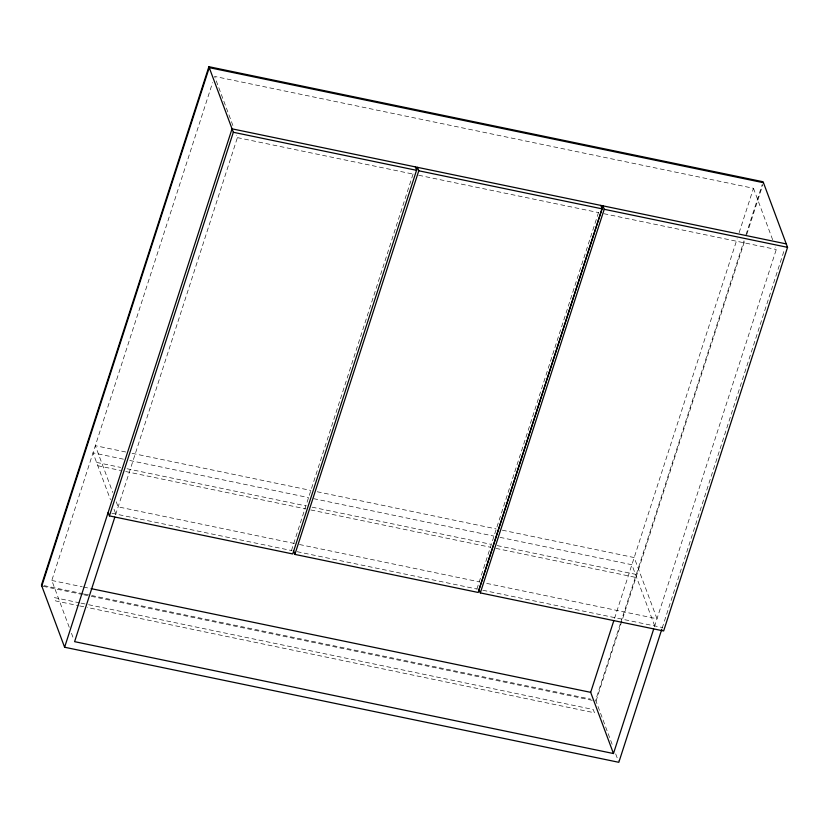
<?xml version="1.0" encoding="UTF-8"?>
<svg xmlns="http://www.w3.org/2000/svg" width="829" height="829" viewBox="0 0 829 829"><rect width="100%" height="100%" fill="white"/><g stroke="black" fill="none" stroke-linecap="round" stroke-linejoin="round"><path stroke-width="0.62" stroke-dasharray="4.14 3.11" d="M69.232 627.263L51.802 580.466L212.607 82.579M115.604 514.716L237.405 137.614L236.514 135.21M291.466 550.518L413.775 171.821M476.913 589.015L599.232 210.317M614.548 618.403L737.147 238.825M739.136 232.669L753.468 188.297L214.597 76.423L233.83 128.008M620.33 623.812L595.668 700.163L612.123 744.307M620.724 622.589L744.017 240.866M746.007 234.711L762.307 184.225M596.02 701.116L744.774 240.586M746.763 234.431L762.67 185.178M654.475 626.6L776.276 249.488L775.384 247.094M662.174 628.092L784.68 248.824M237.405 137.614L413.65 174.204M418.718 175.251L598.766 212.638M603.833 213.685L776.276 249.488M125.759 452.002L95.335 445.681L112.775 492.478M132.101 453.318L310.885 490.436M317.217 491.752L496.001 528.871M502.343 530.187L634.206 557.565L657.003 618.755L484.571 582.953M123.448 459.173L93.014 452.862L110.454 499.649M129.78 460.489L308.564 497.607M313.631 498.664L493.68 536.042M500.022 537.358L631.885 564.736L654.692 625.926M96.578 462.416L120.671 467.421M127.003 468.737L305.787 505.856M312.129 507.172L490.903 544.29M497.245 545.606L635.449 574.3M97.812 465.732L120.63 470.468M125.707 471.525L305.746 508.902M310.823 509.959L490.872 547.337M495.939 548.384L636.682 577.606M294.378 543.461L118.132 506.871L115.905 500.871M299.456 544.518L479.494 581.896M111.936 513.244L292.057 550.643M297.134 551.689L477.183 589.077M482.841 590.248L662.361 627.522M51.802 580.466L82.226 586.787M83.501 587.046L89.833 588.362M43.989 585.626L83.304 593.782M84.568 594.051L590.59 699.106M43.077 586.31L82.392 594.476M83.656 594.745L89.998 596.061M91.263 596.32L592.217 700.329M79.729 602.87L54.372 597.605L55.605 600.911L78.423 605.647M81.004 603.129L87.335 604.445M88.61 604.714L593.243 709.489L594.476 712.795L87.304 607.491M79.698 605.916L86.04 607.232M753.468 188.297L772.701 239.892M615.698 753.913L618.382 761.105M114.029 509.255L115.822 514.053M71.47 633.263L73.708 639.252"/><path stroke-width="1.24" d="M480.323 592.901L604.227 209.291L602.952 205.841L479.048 589.46L480.323 592.901L663.646 630.962L787.55 247.343L763.105 181.758L208.887 66.693L41.45 585.098L64.61 647.242L618.828 762.307L661.78 629.325M41.802 586.051L209.25 67.646L763.468 182.712M64.61 647.242L232.047 128.837L786.265 243.902M600.818 205.405L602.103 208.846L478.198 592.466L294.875 554.404L418.78 170.784L417.495 167.344L292.741 553.959L109.428 515.897L233.332 132.277L208.887 66.693M114.806 517.182L74.6 641.656L613.47 753.54L653.677 629.066M613.47 753.54L590.673 692.35L613.75 620.869M233.332 132.277L416.655 170.339L415.37 166.898M418.78 170.784L602.103 208.846M604.227 209.291L787.55 247.343M91.107 588.631L590.673 692.35M293.59 550.964L294.875 554.404M108.143 512.457L109.428 515.897"/></g></svg>
